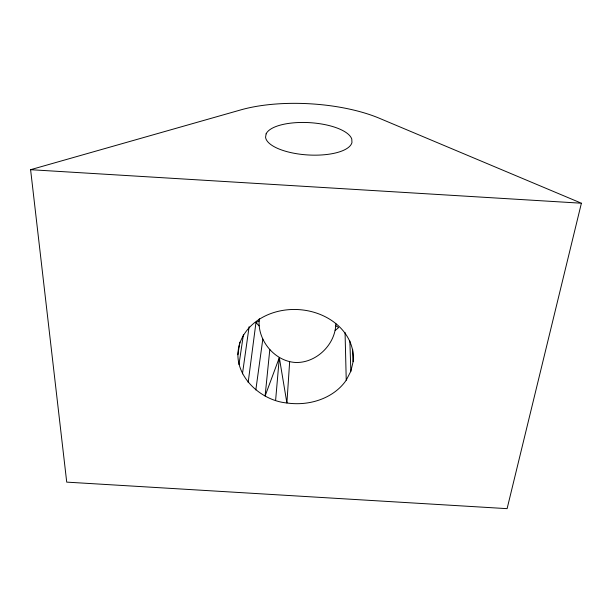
<?xml version="1.0" encoding="UTF-8"?>
<svg xmlns="http://www.w3.org/2000/svg" width="612" height="612" viewBox="0 0 612 612"><rect width="100%" height="100%" fill="white"/><g stroke="black" fill="none" stroke-linecap="round" stroke-linejoin="round"><path stroke-width="0.92" d="M335.804 323.595C335.674 344.464 315.999 363.528 295.091 362.449C274.092 361.011 256.795 339.507 259.32 318.691M289.652 361.784L286.898 402.979C255.686 400.103 225.201 366.596 243.354 335.598A57.735 47.078 3.3 0 1 310.521 311.363A57.735 47.078 3.3 0 1 353.109 361.677L350.844 371.262L346.239 380.159A57.735 47.078 3.3 0 1 286.898 402.979L279.317 357.653L265.103 395.979L269.815 349.467M275.607 400.378L279.317 357.653M248.166 382.469L255.969 322.516L259.236 320.94M255.824 389.936L262.823 339.102M242.451 373.878L249.115 326.678M238.971 364.5L243.431 334.557M237.915 354.708L239.805 342.131M581.4 203.215L507.103 508.649L66.723 482.126L30.6 169.692L239.728 110.198A101.584 38.028 3.5 0 1 380.626 118.797L581.4 203.215L30.6 169.692M335.185 330.488L338.681 327.527L335.621 325.607M255.969 322.516L259.067 325.875M352.65 349.299L353.109 361.677M349.865 341.006L350.844 371.262M345.061 332.492L346.239 380.159M266.121 133.852L265.562 137.203A43.368 16.172 3.5 0 0 307.92 154.958A43.368 16.172 3.5 0 0 351.961 142.466L351.778 139.077A43.368 16.172 3.5 0 0 309.726 122.66A43.368 16.172 3.5 0 0 266.121 133.852"/></g></svg>
